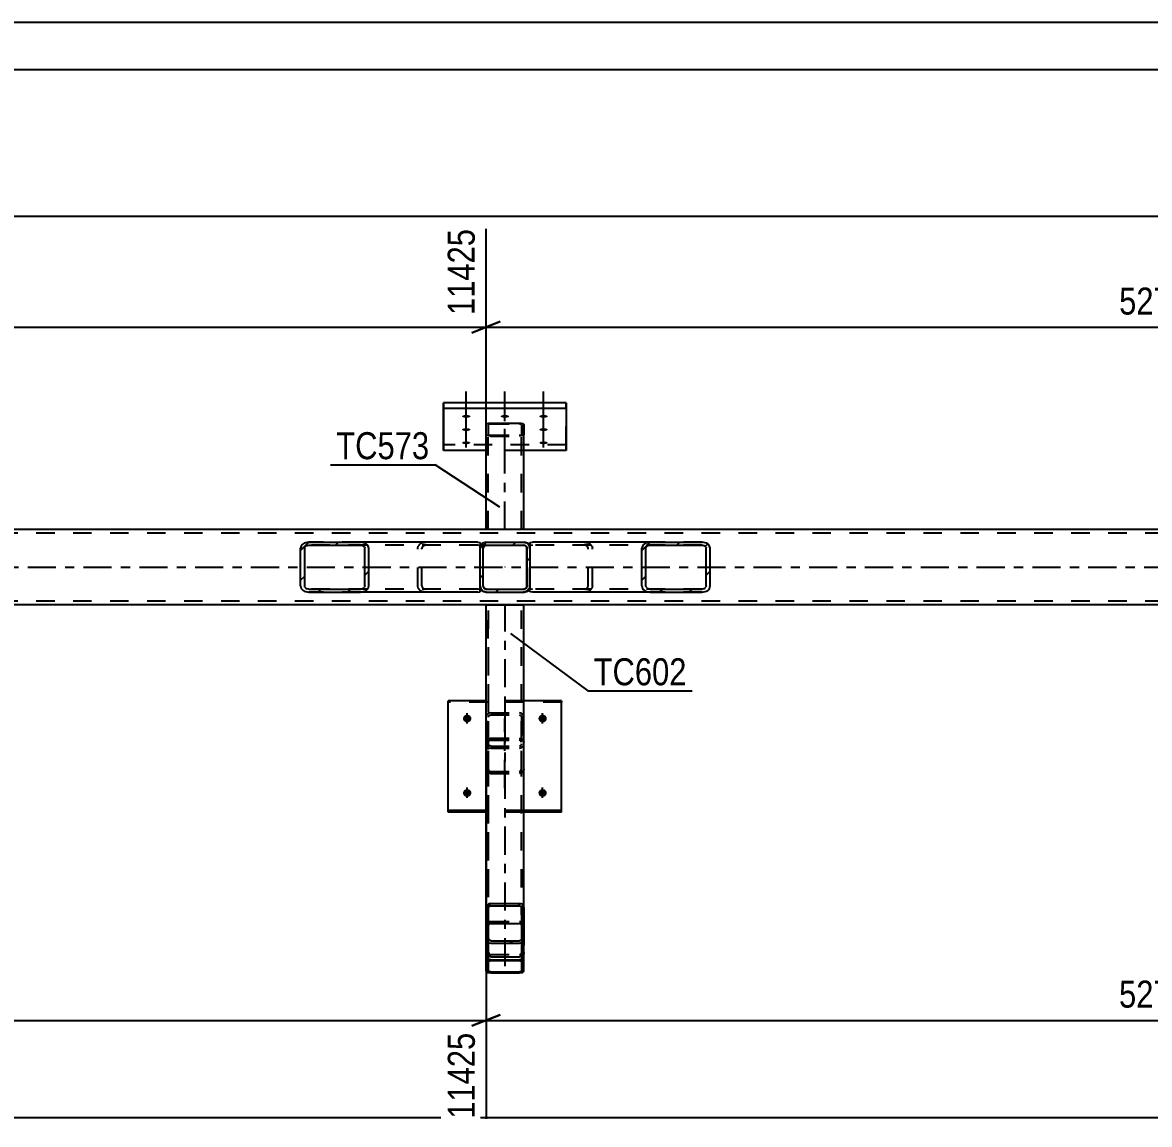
# Model space of a CAD drawing. Header units: millimetres. Extents: x -88 to 753, y -416 to 178.
# Drawn here: x 386.2 to 505.7, y 61.3 to 178.2 of the extents above; entities that cross this region are included whole.
import ezdxf

# ---------------------------------------------------------------- set-up
doc = ezdxf.new("R2010")
doc.units = ezdxf.units.MM
doc.linetypes.add('DXK_LINE_DOT2', pattern=[3.9198, 1.9599, -1.9599])
doc.linetypes.add('DXK_LINE_DOT3', pattern=[5.9187, 2.979, -0.9799, 0.9799, -0.9799])
doc.styles.add('Arial Narrow', font='ARIALN.TTF', dxfattribs={"height": 0.2})

# ---------------------------------------------------------------- blocks, each defined once
blk = doc.blocks.new('Unknown-761550090-1163')
at = {"color": 5, "linetype": 'Continuous'}
for p, q in [((752.6, 178.2), (-88.4, 178.2)), ((747.6, 173.2), (-83.4, 173.2))]:
    blk.add_line(p, q, dxfattribs=at)
blk = doc.blocks.new('Part-761550090-5006 - 4868')
at = {"linetype": 'Continuous'}
h = blk.add_hatch(dxfattribs=at)
h.set_pattern_fill('', scale=0.7, style=0, pattern_type=0)
h.set_pattern_definition([(45, (452.7292, 123.0762), (-1.57154, 1.57154), [])])
h.paths.add_polyline_path([(458.23, 123.08), (452.73, 123.08), (452.39, 123.03), (452.11, 122.89), (451.92, 122.68), (451.85, 122.44), (451.85, 118.44), (451.92, 118.19), (452.11, 117.98), (452.39, 117.84), (452.73, 117.8), (458.23, 117.8), (458.56, 117.84), (458.85, 117.98), (459.04, 118.19), (459.11, 118.44), (459.11, 122.44), (459.04, 122.68), (458.85, 122.89), (458.56, 123.03)])
h.paths.add_polyline_path([(458.54, 122.66), (458.63, 122.56), (458.67, 122.44), (458.67, 118.44), (458.63, 118.31), (458.54, 118.21), (458.39, 118.14), (458.23, 118.12), (452.73, 118.12), (452.56, 118.14), (452.42, 118.21), (452.32, 118.31), (452.29, 118.44), (452.29, 122.44), (452.32, 122.56), (452.42, 122.66), (452.56, 122.73), (452.73, 122.76), (458.23, 122.76), (458.39, 122.73)])
at = {"color": 2, "linetype": 'Continuous'}
for p, q in [((439.98, 123.04), (440.24, 123.08)), ((439.98, 123.03), (439.98, 123.04)), ((439.98, 122.89), (439.98, 123.03)), ((439.98, 122.89), (439.98, 122.69)), ((439.98, 122.68), (439.98, 122.89)), ((439.98, 122.69), (439.98, 122.66)), ((439.98, 122.68), (439.98, 122.51)), ((439.98, 122.66), (439.98, 122.56)), ((439.98, 122.56), (439.98, 122.51)), ((452.73, 123.08), (440.24, 123.08)), ((451.92, 122.68), (451.85, 122.44)), ((451.85, 118.44), (451.85, 122.44)), ((452.29, 122.44), (452.32, 122.56)), ((452.29, 118.44), (452.29, 122.44)), ((452.73, 123.08), (452.39, 123.03)), ((452.56, 122.73), (452.73, 122.76)), ((452.73, 123.08), (458.23, 123.08)), ((452.73, 122.76), (458.23, 122.76)), ((458.56, 123.03), (458.23, 123.08)), ((458.23, 122.76), (458.39, 122.73)), ((458.63, 122.56), (458.67, 122.44)), ((458.67, 118.44), (458.67, 122.44)), ((459.11, 122.44), (459.04, 122.68)), ((459.11, 118.44), (459.11, 122.44)), ((439.98, 118.19), (439.98, 118.37)), ((439.98, 118.31), (439.98, 118.36)), ((439.98, 118.31), (439.98, 118.21)), ((451.85, 118.44), (451.92, 118.19)), ((452.32, 118.31), (452.29, 118.44)), ((458.67, 118.44), (458.63, 118.31)), ((459.04, 118.19), (459.11, 118.44)), ((439.98, 118.21), (439.98, 118.18)), ((439.98, 117.98), (439.98, 118.19)), ((439.98, 117.98), (439.98, 118.18)), ((439.98, 117.84), (439.98, 117.98)), ((439.98, 117.83), (439.98, 117.84)), ((440.24, 117.8), (439.98, 117.83)), ((452.73, 117.8), (440.24, 117.8)), ((452.39, 117.84), (452.73, 117.8)), ((452.73, 118.12), (452.56, 118.14)), ((452.73, 118.12), (458.23, 118.12)), ((452.73, 117.8), (458.23, 117.8)), ((458.39, 118.14), (458.23, 118.12)), ((458.23, 117.8), (458.56, 117.84))]:
    blk.add_line(p, q, dxfattribs=at)
at = {"color": 7, "linetype": 'DXK_LINE_DOT2'}
for p, q in [((439.98, 123.04), (439.98, 122.89)), ((440.07, 122.73), (439.98, 122.69)), ((439.98, 122.51), (439.98, 122.44)), ((439.98, 122.51), (439.98, 122.44)), ((439.98, 118.44), (439.98, 122.44)), ((439.98, 118.44), (439.98, 122.44)), ((440.24, 122.76), (440.07, 122.73)), ((458.23, 122.76), (440.24, 122.76)), ((445.73, 123.08), (446.07, 123.03)), ((445.9, 122.73), (445.73, 122.76)), ((446.17, 122.44), (446.14, 122.56)), ((446.17, 118.44), (446.17, 122.44)), ((446.54, 122.68), (446.61, 122.44)), ((446.61, 118.44), (446.61, 122.44)), ((458.23, 123.08), (452.73, 123.08)), ((439.98, 118.36), (439.98, 118.44)), ((439.98, 118.37), (439.98, 118.44)), ((446.14, 118.31), (446.17, 118.44)), ((446.61, 118.44), (446.54, 118.19)), ((439.98, 118.18), (440.07, 118.14)), ((439.98, 117.83), (439.98, 117.98)), ((440.07, 118.14), (440.24, 118.12)), ((458.23, 118.12), (440.24, 118.12)), ((445.73, 118.12), (445.9, 118.14)), ((446.07, 117.84), (445.73, 117.8)), ((458.23, 117.8), (452.73, 117.8))]:
    blk.add_line(p, q, dxfattribs=at)
for centre, radius, start, end in [((445.8, 122.34), 0.401, 32.4104, 75.4452), ((445.87, 122.25), 0.802, 32.4104, 75.4452), ((445.8, 118.53), 0.401, 284.5548, 327.5896), ((445.87, 118.62), 0.802, 284.5548, 327.5896)]:
    blk.add_arc(centre, radius, start, end, dxfattribs=at)
at = {"color": 2, "linetype": 'Continuous'}
for centre, radius, start, end in [((452.59, 122.25), 0.803, 104.5326, 147.5549), ((452.66, 122.34), 0.401, 104.5326, 147.5549), ((458.29, 122.34), 0.401, 32.4451, 75.4674), ((458.36, 122.25), 0.803, 32.4451, 75.4674), ((452.66, 118.53), 0.401, 212.4451, 255.4674), ((458.29, 118.53), 0.401, 284.5326, 327.5549), ((452.59, 118.62), 0.803, 212.4451, 255.4674), ((458.36, 118.62), 0.803, 284.5326, 327.5549)]:
    blk.add_arc(centre, radius, start, end, dxfattribs=at)
blk = doc.blocks.new('Part-761550090-4946 - 4868')
at = {"color": 2, "linetype": 'Continuous'}
for p, q in [((435.33, 135.55), (435.37, 135.61)), ((435.33, 124.44), (435.33, 135.55)), ((435.33, 134.51), (435.33, 135.55)), ((435.37, 135.61), (435.47, 135.66)), ((435.47, 135.66), (435.63, 135.7)), ((435.63, 135.7), (435.81, 135.71)), ((435.81, 135.71), (438.85, 135.71)), ((438.85, 135.71), (439.03, 135.7)), ((439.03, 135.7), (439.19, 135.66)), ((439.19, 135.66), (439.29, 135.61)), ((439.29, 135.61), (439.33, 135.55)), ((439.33, 124.44), (439.33, 135.55)), ((435.33, 124.44), (435.33, 134.51))]:
    blk.add_line(p, q, dxfattribs=at)
at = {"color": 7, "linetype": 'DXK_LINE_DOT2'}
for p, q in [((435.59, 135.58), (435.57, 135.55)), ((435.57, 124.44), (435.57, 135.55)), ((435.57, 135.55), (435.57, 134.51)), ((435.64, 135.61), (435.59, 135.58)), ((435.72, 135.62), (435.64, 135.61)), ((435.81, 135.63), (435.72, 135.62)), ((435.81, 135.63), (438.85, 135.63)), ((438.94, 135.62), (438.85, 135.63)), ((439.02, 135.61), (438.94, 135.62)), ((439.07, 135.58), (439.02, 135.61)), ((439.09, 135.55), (439.07, 135.58)), ((439.09, 124.44), (439.09, 135.55)), ((439.09, 135.55), (439.09, 134.51)), ((439.33, 135.55), (439.33, 134.51)), ((435.36, 134.45), (435.33, 134.51)), ((435.47, 134.39), (435.36, 134.45)), ((435.62, 134.36), (435.47, 134.39)), ((435.57, 124.44), (435.57, 134.51)), ((435.57, 134.51), (435.58, 134.48)), ((435.58, 134.48), (435.64, 134.45)), ((435.81, 134.34), (435.62, 134.36)), ((435.64, 134.45), (435.71, 134.43)), ((435.71, 134.43), (435.81, 134.43)), ((435.81, 134.43), (438.85, 134.43)), ((435.81, 134.34), (438.85, 134.34)), ((438.85, 134.43), (438.94, 134.43)), ((439.03, 134.36), (438.85, 134.34)), ((438.94, 134.43), (439.02, 134.45)), ((439.02, 134.45), (439.03, 134.46)), ((439.03, 134.46), (439.07, 134.48)), ((439.19, 134.39), (439.03, 134.36)), ((439.07, 134.48), (439.09, 134.51)), ((439.09, 124.44), (439.09, 134.51)), ((439.29, 134.45), (439.19, 134.39)), ((439.33, 134.51), (439.29, 134.45)), ((439.33, 124.44), (439.33, 134.51)), ((439.33, 124.44), (435.33, 124.44)), ((439.33, 124.44), (439.33, 124.44))]:
    blk.add_line(p, q, dxfattribs=at)
at = {"color": 7, "linetype": 'DXK_LINE_DOT3'}
blk.add_line((437.33, 124.44), (437.33, 135.03), dxfattribs=at)
blk = doc.blocks.new('Bolt-761550090-4887 - 4868')
at = {"linetype": 'Continuous'}
for points in [[(441.33, 103.97), (441.24, 103.98), (441.15, 104), (441.07, 104.05), (441, 104.1), (440.95, 104.17), (440.91, 104.25), (440.89, 104.34), (440.89, 104.42), (440.91, 104.51), (440.95, 104.59), (441, 104.66), (441.07, 104.72), (441.15, 104.76), (441.24, 104.79), (441.33, 104.79), (441.42, 104.79), (441.51, 104.76), (441.59, 104.72), (441.66, 104.66), (441.71, 104.59), (441.75, 104.51), (441.77, 104.42), (441.77, 104.34), (441.75, 104.25), (441.71, 104.17), (441.66, 104.1), (441.59, 104.05), (441.51, 104), (441.42, 103.98)], [(441.33, 96.07), (441.24, 96.08), (441.15, 96.11), (441.07, 96.15), (441, 96.21), (440.95, 96.28), (440.91, 96.36), (440.89, 96.44), (440.89, 96.53), (440.91, 96.62), (440.95, 96.69), (441, 96.76), (441.07, 96.82), (441.15, 96.87), (441.24, 96.89), (441.33, 96.9), (441.42, 96.89), (441.51, 96.87), (441.59, 96.82), (441.66, 96.76), (441.71, 96.69), (441.75, 96.62), (441.77, 96.53), (441.77, 96.44), (441.75, 96.36), (441.71, 96.28), (441.66, 96.21), (441.59, 96.15), (441.51, 96.11), (441.42, 96.08)]]:
    blk.add_hatch(color=1, dxfattribs=at).paths.add_polyline_path(points)
at = {"color": 1, "linetype": 'Continuous'}
for p, q in [((441.33, 103.87), (441.33, 104.94)), ((441.33, 95.98), (441.33, 97.05))]:
    blk.add_line(p, q, dxfattribs=at)
blk = doc.blocks.new('Bolt-761550090-4888 - 4868')
at = {"linetype": 'Continuous'}
for points in [[(433.33, 103.97), (433.24, 103.98), (433.15, 104), (433.07, 104.05), (433, 104.1), (432.95, 104.17), (432.91, 104.25), (432.89, 104.34), (432.89, 104.42), (432.91, 104.51), (432.95, 104.59), (433, 104.66), (433.07, 104.72), (433.15, 104.76), (433.24, 104.79), (433.33, 104.79), (433.42, 104.79), (433.51, 104.76), (433.59, 104.72), (433.66, 104.66), (433.71, 104.59), (433.75, 104.51), (433.77, 104.42), (433.77, 104.34), (433.75, 104.25), (433.71, 104.17), (433.66, 104.1), (433.59, 104.05), (433.51, 104), (433.42, 103.98)], [(433.33, 96.07), (433.24, 96.08), (433.15, 96.11), (433.07, 96.15), (433, 96.21), (432.95, 96.28), (432.91, 96.36), (432.89, 96.44), (432.89, 96.53), (432.91, 96.62), (432.95, 96.69), (433, 96.76), (433.07, 96.82), (433.15, 96.87), (433.24, 96.89), (433.33, 96.9), (433.42, 96.89), (433.51, 96.87), (433.59, 96.82), (433.66, 96.76), (433.71, 96.69), (433.75, 96.62), (433.77, 96.53), (433.77, 96.44), (433.75, 96.36), (433.71, 96.28), (433.66, 96.21), (433.59, 96.15), (433.51, 96.11), (433.42, 96.08)]]:
    blk.add_hatch(color=1, dxfattribs=at).paths.add_polyline_path(points)
at = {"color": 1, "linetype": 'Continuous'}
for p, q in [((433.33, 103.87), (433.33, 104.94)), ((433.33, 95.98), (433.33, 97.05))]:
    blk.add_line(p, q, dxfattribs=at)
blk = doc.blocks.new('Part-761550090-4903 - 4868')
at = {"color": 2, "linetype": 'Continuous'}
for p, q in [((565.98, 124.44), (-16.86, 124.44)), ((565.98, 116.44), (-16.86, 116.44))]:
    blk.add_line(p, q, dxfattribs=at)
at = {"color": 7, "linetype": 'DXK_LINE_DOT2'}
for p, q in [((565.98, 124.04), (-21.67, 124.04)), ((565.98, 116.84), (-21.67, 116.84))]:
    blk.add_line(p, q, dxfattribs=at)
at = {"color": 7, "linetype": 'DXK_LINE_DOT3'}
blk.add_line((-21.66, 120.44), (565.98, 120.44), dxfattribs=at)
blk = doc.blocks.new('Bolt-761550090-4913 - 4868')
at = {"linetype": 'Continuous'}
for points in [[(433.23, 136.58), (433.32, 136.58), (433.41, 136.57), (433.49, 136.55), (433.56, 136.53), (433.61, 136.51), (433.65, 136.48), (433.67, 136.45), (433.67, 136.42), (433.65, 136.38), (433.61, 136.36), (433.56, 136.33), (433.49, 136.31), (433.41, 136.29), (433.32, 136.28), (433.23, 136.28), (433.14, 136.28), (433.05, 136.29), (432.97, 136.31), (432.91, 136.33), (432.85, 136.36), (432.81, 136.38), (432.79, 136.42), (432.79, 136.45), (432.81, 136.48), (432.85, 136.51), (432.91, 136.53), (432.97, 136.55), (433.05, 136.57), (433.14, 136.58)], [(437.33, 136.58), (437.42, 136.58), (437.51, 136.57), (437.59, 136.55), (437.66, 136.53), (437.71, 136.51), (437.75, 136.48), (437.77, 136.45), (437.77, 136.42), (437.75, 136.38), (437.71, 136.36), (437.66, 136.33), (437.59, 136.31), (437.51, 136.29), (437.42, 136.28), (437.33, 136.28), (437.24, 136.28), (437.15, 136.29), (437.07, 136.31), (437.01, 136.33), (436.95, 136.36), (436.91, 136.38), (436.89, 136.42), (436.89, 136.45), (436.91, 136.48), (436.95, 136.51), (437.01, 136.53), (437.07, 136.55), (437.15, 136.57), (437.24, 136.58)], [(441.43, 136.58), (441.52, 136.58), (441.61, 136.57), (441.69, 136.55), (441.76, 136.53), (441.81, 136.51), (441.85, 136.48), (441.87, 136.45), (441.87, 136.42), (441.85, 136.38), (441.81, 136.36), (441.76, 136.33), (441.69, 136.31), (441.61, 136.29), (441.52, 136.28), (441.43, 136.28), (441.34, 136.28), (441.25, 136.29), (441.17, 136.31), (441.11, 136.33), (441.05, 136.36), (441.01, 136.38), (440.99, 136.42), (440.99, 136.45), (441.01, 136.48), (441.05, 136.51), (441.11, 136.53), (441.17, 136.55), (441.25, 136.57), (441.34, 136.58)], [(433.23, 135.18), (433.32, 135.18), (433.41, 135.17), (433.49, 135.15), (433.56, 135.13), (433.61, 135.1), (433.65, 135.08), (433.67, 135.04), (433.67, 135.01), (433.65, 134.98), (433.61, 134.95), (433.56, 134.93), (433.49, 134.91), (433.41, 134.89), (433.32, 134.88), (433.23, 134.88), (433.14, 134.88), (433.05, 134.89), (432.97, 134.91), (432.9, 134.93), (432.85, 134.95), (432.81, 134.98), (432.79, 135.01), (432.79, 135.04), (432.81, 135.08), (432.85, 135.1), (432.9, 135.13), (432.97, 135.15), (433.05, 135.17), (433.14, 135.18)], [(441.43, 135.18), (441.52, 135.18), (441.61, 135.17), (441.69, 135.15), (441.76, 135.13), (441.81, 135.1), (441.85, 135.08), (441.87, 135.04), (441.87, 135.01), (441.85, 134.98), (441.81, 134.95), (441.76, 134.93), (441.69, 134.91), (441.61, 134.89), (441.52, 134.88), (441.43, 134.88), (441.34, 134.88), (441.25, 134.89), (441.17, 134.91), (441.1, 134.93), (441.05, 134.95), (441.01, 134.98), (440.99, 135.01), (440.99, 135.04), (441.01, 135.08), (441.05, 135.1), (441.1, 135.13), (441.17, 135.15), (441.25, 135.17), (441.34, 135.18)], [(433.22, 133.78), (433.32, 133.77), (433.4, 133.76), (433.48, 133.75), (433.55, 133.73), (433.6, 133.7), (433.64, 133.67), (433.66, 133.64), (433.66, 133.61), (433.64, 133.58), (433.6, 133.55), (433.55, 133.53), (433.48, 133.5), (433.4, 133.49), (433.32, 133.48), (433.22, 133.48), (433.13, 133.48), (433.04, 133.49), (432.97, 133.5), (432.9, 133.53), (432.84, 133.55), (432.81, 133.58), (432.79, 133.61), (432.79, 133.64), (432.81, 133.67), (432.84, 133.7), (432.9, 133.73), (432.97, 133.75), (433.04, 133.76), (433.13, 133.77)], [(441.42, 133.78), (441.52, 133.77), (441.6, 133.76), (441.68, 133.75), (441.75, 133.73), (441.8, 133.7), (441.84, 133.67), (441.86, 133.64), (441.86, 133.61), (441.84, 133.58), (441.8, 133.55), (441.75, 133.53), (441.68, 133.5), (441.6, 133.49), (441.52, 133.48), (441.42, 133.48), (441.33, 133.48), (441.24, 133.49), (441.17, 133.5), (441.1, 133.53), (441.04, 133.55), (441.01, 133.58), (440.99, 133.61), (440.99, 133.64), (441.01, 133.67), (441.04, 133.7), (441.1, 133.73), (441.17, 133.75), (441.24, 133.76), (441.33, 133.77)]]:
    blk.add_hatch(color=1, dxfattribs=at).paths.add_polyline_path(points)
at = {"color": 1, "linetype": 'Continuous'}
for p, q in [((433.23, 135.94), (433.23, 139.06)), ((437.33, 135.94), (437.33, 139.06)), ((441.43, 135.94), (441.43, 139.06)), ((433.23, 134.54), (433.23, 137.66)), ((441.43, 134.54), (441.43, 137.66)), ((433.22, 133.14), (433.22, 136.26)), ((441.42, 133.14), (441.42, 136.26))]:
    blk.add_line(p, q, dxfattribs=at)
at = {"color": 1, "linetype": 'DXK_LINE_DOT2'}
blk.add_line((437.32, 133.14), (437.32, 136.26), dxfattribs=at)
blk = doc.blocks.new('Part-761550090-4921 - 4868')
at = {"color": 2, "linetype": 'Continuous'}
for p, q in [((431.33, 94.61), (431.33, 106.26)), ((435.34, 106.26), (431.33, 106.26)), ((431.33, 94.61), (431.33, 106.1)), ((443.33, 106.26), (439.34, 106.26)), ((443.33, 94.61), (443.33, 106.26)), ((431.33, 94.44), (431.33, 94.61)), ((435.35, 94.61), (431.33, 94.61)), ((435.35, 94.44), (431.33, 94.44)), ((443.33, 94.61), (439.35, 94.61)), ((443.33, 94.44), (439.35, 94.44)), ((443.33, 94.44), (443.33, 94.61))]:
    blk.add_line(p, q, dxfattribs=at)
at = {"color": 7, "linetype": 'DXK_LINE_DOT2'}
for p, q in [((431.33, 106.1), (431.33, 106.26)), ((443.33, 106.1), (431.33, 106.1)), ((439.34, 106.26), (435.34, 106.26)), ((443.33, 106.26), (443.33, 106.1)), ((443.33, 94.44), (443.33, 106.1)), ((431.33, 94.44), (431.33, 94.61)), ((439.35, 94.61), (435.35, 94.61)), ((439.35, 94.44), (435.35, 94.44))]:
    blk.add_line(p, q, dxfattribs=at)
blk = doc.blocks.new('Part-761550090-4927 - 4868')
at = {"color": 2, "linetype": 'Continuous'}
for p, q in [((430.83, 137.85), (430.82, 133.41)), ((443.83, 137.85), (430.83, 137.85)), ((430.83, 137.25), (430.83, 137.85)), ((443.83, 137.85), (443.83, 137.25)), ((430.82, 132.81), (430.83, 137.25)), ((443.83, 137.25), (430.83, 137.25)), ((443.83, 137.25), (443.82, 132.81)), ((430.82, 133.41), (430.82, 132.81)), ((435.33, 132.81), (430.82, 132.81)), ((443.82, 132.81), (439.33, 132.81))]:
    blk.add_line(p, q, dxfattribs=at)
at = {"color": 7, "linetype": 'DXK_LINE_DOT2'}
for p, q in [((443.82, 133.41), (443.83, 137.85)), ((443.82, 133.41), (430.82, 133.41)), ((439.33, 132.81), (435.33, 132.81)), ((443.82, 132.81), (443.82, 133.41))]:
    blk.add_line(p, q, dxfattribs=at)
blk = doc.blocks.new('Part-761550090-4928 - 4868')
at = {"color": 7, "linetype": 'DXK_LINE_DOT3'}
blk.add_line((437.32, 97.01), (437.35, 106.53), dxfattribs=at)
at = {"color": 2, "linetype": 'Continuous'}
for p, q in [((435.33, 101.86), (435.34, 104.54)), ((435.34, 104.54), (435.34, 104.57)), ((435.34, 101.69), (435.34, 104.54)), ((435.33, 99.01), (435.34, 101.69)), ((435.34, 101.66), (435.34, 101.69))]:
    blk.add_line(p, q, dxfattribs=at)
at = {"color": 7, "linetype": 'DXK_LINE_DOT2'}
for p, q in [((435.34, 104.57), (435.37, 104.72)), ((435.48, 104.86), (435.37, 104.72)), ((435.63, 104.96), (435.48, 104.86)), ((435.57, 101.86), (435.58, 104.54)), ((435.58, 104.54), (435.6, 104.63)), ((435.58, 101.69), (435.58, 104.54)), ((435.6, 104.63), (435.65, 104.7)), ((435.82, 104.99), (435.63, 104.96)), ((435.65, 104.7), (435.73, 104.75)), ((435.73, 104.75), (435.82, 104.77)), ((435.82, 104.99), (435.82, 104.99)), ((435.82, 104.99), (438.86, 104.99)), ((435.82, 104.77), (435.82, 104.77)), ((435.82, 104.77), (438.86, 104.77)), ((439.04, 104.96), (438.86, 104.99)), ((438.86, 104.77), (438.86, 104.77)), ((438.86, 104.77), (438.95, 104.75)), ((438.95, 104.75), (439.03, 104.7)), ((439.03, 104.7), (439.08, 104.63)), ((439.2, 104.86), (439.04, 104.96)), ((439.08, 104.63), (439.1, 104.54)), ((439.09, 101.86), (439.1, 104.54)), ((439.1, 104.54), (439.1, 101.69)), ((439.3, 104.72), (439.2, 104.86)), ((439.34, 104.54), (439.3, 104.72)), ((439.33, 101.86), (439.34, 104.54)), ((439.34, 101.69), (439.34, 104.54)), ((435.33, 101.86), (435.37, 102.03)), ((435.33, 99), (435.33, 101.86)), ((435.37, 101.51), (435.34, 101.66)), ((435.37, 102.03), (435.47, 102.18)), ((435.47, 102.18), (435.63, 102.28)), ((435.59, 101.95), (435.57, 101.86)), ((435.57, 99), (435.57, 101.86)), ((435.57, 99), (435.58, 101.69)), ((435.6, 101.6), (435.58, 101.69)), ((435.64, 102.02), (435.59, 101.95)), ((435.65, 101.53), (435.6, 101.6)), ((435.63, 102.28), (435.81, 102.31)), ((435.72, 102.07), (435.64, 102.02)), ((435.81, 102.09), (435.72, 102.07)), ((435.81, 102.31), (438.85, 102.31)), ((435.81, 102.09), (438.85, 102.09)), ((438.85, 102.31), (439.03, 102.28)), ((438.94, 102.07), (438.85, 102.09)), ((439.02, 102.02), (438.94, 102.07)), ((439.07, 101.95), (439.02, 102.02)), ((439.03, 102.28), (439.19, 102.18)), ((439.05, 101.55), (439.08, 101.6)), ((439.09, 101.86), (439.07, 101.95)), ((439.08, 101.6), (439.1, 101.69)), ((439.09, 99), (439.09, 101.86)), ((439.09, 99), (439.1, 101.69)), ((439.19, 102.18), (439.29, 102.03)), ((439.29, 102.03), (439.33, 101.86)), ((439.31, 101.54), (439.34, 101.69)), ((439.33, 99), (439.33, 101.86)), ((439.33, 99), (439.34, 101.69)), ((435.37, 101.51), (435.48, 101.37)), ((435.48, 101.37), (435.63, 101.27)), ((435.63, 101.27), (435.82, 101.24)), ((435.73, 101.48), (435.65, 101.53)), ((435.82, 101.46), (435.73, 101.48)), ((435.82, 101.46), (435.82, 101.46)), ((435.82, 101.46), (438.86, 101.46)), ((435.82, 101.24), (435.82, 101.24)), ((435.82, 101.24), (438.86, 101.24)), ((438.86, 101.46), (438.95, 101.48)), ((438.86, 101.46), (438.86, 101.46)), ((438.86, 101.24), (439.04, 101.27)), ((438.95, 101.48), (439.03, 101.53)), ((439.03, 101.53), (439.05, 101.55)), ((439.04, 101.27), (439.2, 101.37)), ((439.2, 101.37), (439.3, 101.51)), ((439.2, 101.37), (439.2, 101.37)), ((439.3, 101.51), (439.31, 101.54)), ((435.37, 98.83), (435.33, 99)), ((435.47, 98.69), (435.37, 98.83)), ((435.63, 98.59), (435.47, 98.69)), ((435.57, 99), (435.59, 98.92)), ((435.59, 98.92), (435.64, 98.85)), ((435.81, 98.55), (435.63, 98.59)), ((435.64, 98.85), (435.72, 98.8)), ((435.72, 98.8), (435.81, 98.78)), ((435.81, 98.78), (438.85, 98.78)), ((435.81, 98.55), (438.85, 98.55)), ((438.85, 98.78), (438.94, 98.8)), ((439.03, 98.59), (438.85, 98.55)), ((438.94, 98.8), (439.02, 98.85)), ((439.02, 98.85), (439.07, 98.92)), ((439.19, 98.69), (439.03, 98.59)), ((439.07, 98.92), (439.09, 99)), ((439.29, 98.83), (439.19, 98.69)), ((439.33, 99), (439.29, 98.83))]:
    blk.add_line(p, q, dxfattribs=at)
blk = doc.blocks.new('Part-761550090-4933 - 4868')
at = {"color": 2, "linetype": 'Continuous'}
for p, q in [((435.35, 77.58), (435.33, 116.44)), ((435.35, 78.62), (435.34, 116.44)), ((435.34, 116.44), (435.37, 116.44)), ((435.37, 116.44), (435.48, 116.44)), ((435.48, 116.44), (435.63, 116.44)), ((435.57, 116.44), (435.57, 116.44)), ((435.63, 116.44), (435.82, 116.44)), ((435.82, 116.44), (438.86, 116.44)), ((438.86, 116.44), (439.04, 116.44)), ((439.04, 116.44), (439.2, 116.44)), ((439.09, 116.44), (439.09, 116.44)), ((439.2, 116.44), (439.3, 116.44)), ((439.3, 116.44), (439.34, 116.44)), ((439.33, 116.44), (439.33, 116.44)), ((439.35, 84.32), (439.34, 116.44)), ((439.35, 78.62), (439.35, 79.56)), ((435.39, 78.68), (435.35, 78.62)), ((435.35, 77.58), (435.35, 78.62)), ((435.49, 78.73), (435.39, 78.68)), ((435.65, 78.77), (435.49, 78.73)), ((435.59, 78.62), (435.61, 78.65)), ((435.59, 77.58), (435.59, 78.62)), ((435.61, 78.65), (435.66, 78.67)), ((435.83, 78.78), (435.65, 78.77)), ((435.66, 78.67), (435.74, 78.69)), ((435.74, 78.69), (435.83, 78.7)), ((435.83, 78.78), (438.87, 78.78)), ((435.83, 78.7), (438.87, 78.7)), ((439.06, 78.77), (438.87, 78.78)), ((438.87, 78.7), (438.96, 78.69)), ((438.96, 78.69), (439.04, 78.67)), ((439.04, 78.67), (439.09, 78.65)), ((439.21, 78.73), (439.06, 78.77)), ((439.09, 78.65), (439.11, 78.62)), ((439.11, 77.58), (439.11, 78.62)), ((439.11, 77.58), (439.11, 78.62)), ((439.32, 78.68), (439.21, 78.73)), ((439.35, 78.62), (439.32, 78.68)), ((439.35, 77.58), (439.35, 78.62)), ((435.35, 77.58), (435.39, 77.51)), ((435.39, 77.51), (435.49, 77.46)), ((435.49, 77.46), (435.65, 77.43)), ((435.61, 77.55), (435.59, 77.58)), ((435.66, 77.52), (435.61, 77.55)), ((435.65, 77.43), (435.83, 77.41)), ((435.74, 77.5), (435.66, 77.52)), ((435.83, 77.5), (435.74, 77.5)), ((435.83, 77.5), (438.87, 77.5)), ((435.83, 77.41), (438.87, 77.41)), ((438.96, 77.5), (438.87, 77.5)), ((438.87, 77.41), (439.05, 77.43)), ((439.04, 77.52), (438.96, 77.5)), ((439.09, 77.55), (439.04, 77.52)), ((439.05, 77.43), (439.21, 77.46)), ((439.11, 77.58), (439.09, 77.55)), ((439.21, 77.46), (439.31, 77.51)), ((439.31, 77.51), (439.35, 77.58))]:
    blk.add_line(p, q, dxfattribs=at)
at = {"color": 7, "linetype": 'DXK_LINE_DOT2'}
for p, q in [((435.33, 116.44), (435.33, 116.44)), ((435.33, 116.44), (435.34, 116.44)), ((435.37, 116.44), (435.33, 116.44)), ((435.47, 116.44), (435.37, 116.44)), ((435.63, 116.44), (435.47, 116.44)), ((435.59, 77.58), (435.57, 116.44)), ((435.57, 116.44), (435.57, 116.44)), ((435.58, 116.44), (435.57, 116.44)), ((435.57, 116.44), (435.59, 116.44)), ((435.59, 78.62), (435.58, 116.44)), ((435.6, 116.44), (435.58, 116.44)), ((435.59, 116.44), (435.64, 116.44)), ((435.65, 116.44), (435.6, 116.44)), ((435.81, 116.44), (435.63, 116.44)), ((435.64, 116.44), (435.72, 116.44)), ((435.73, 116.44), (435.65, 116.44)), ((435.72, 116.44), (435.81, 116.44)), ((435.82, 116.44), (435.73, 116.44)), ((435.81, 116.44), (438.85, 116.44)), ((435.81, 116.44), (438.85, 116.44)), ((435.82, 116.44), (438.86, 116.44)), ((438.85, 116.44), (438.95, 116.44)), ((439.04, 116.44), (438.85, 116.44)), ((438.95, 116.44), (438.86, 116.44)), ((439.03, 116.44), (438.95, 116.44)), ((438.95, 116.44), (439.02, 116.44)), ((439.02, 116.44), (439.08, 116.44)), ((439.03, 116.44), (439.04, 116.44)), ((439.04, 116.44), (439.08, 116.44)), ((439.19, 116.44), (439.04, 116.44)), ((439.08, 116.44), (439.1, 116.44)), ((439.08, 116.44), (439.09, 116.44)), ((439.11, 78.62), (439.09, 116.44)), ((439.09, 116.44), (439.09, 116.44)), ((439.1, 116.44), (439.09, 116.44)), ((439.11, 78.62), (439.1, 116.44)), ((439.3, 116.44), (439.19, 116.44)), ((439.33, 116.44), (439.3, 116.44)), ((439.35, 77.58), (439.33, 116.44)), ((439.33, 116.44), (439.33, 116.44)), ((439.34, 116.44), (439.33, 116.44)), ((439.35, 79.56), (439.35, 84.32))]:
    blk.add_line(p, q, dxfattribs=at)
at = {"color": 7, "linetype": 'DXK_LINE_DOT3'}
blk.add_line((437.35, 78.1), (437.34, 116.44), dxfattribs=at)
blk = doc.blocks.new('Part-761550090-4940 - 4868')
at = {"linetype": 'Continuous'}
h = blk.add_hatch(dxfattribs=at)
h.set_pattern_fill('', scale=0.7, style=0, pattern_type=0)
h.set_pattern_definition([(45, (435.8378, 84.7805), (-1.5715, 1.5715), [])])
h.paths.add_polyline_path([(438.88, 84.78), (435.84, 84.78), (435.65, 84.74), (435.5, 84.63), (435.39, 84.47), (435.36, 84.27), (435.36, 81.07), (435.39, 80.87), (435.5, 80.71), (435.65, 80.6), (435.84, 80.56), (438.88, 80.56), (439.06, 80.6), (439.22, 80.71), (439.32, 80.88), (439.36, 81.07), (439.36, 84.28), (439.32, 84.47), (439.22, 84.63), (439.06, 84.74)])
h.paths.add_polyline_path([(439.05, 84.45), (439.1, 84.37), (439.12, 84.28), (439.12, 81.07), (439.1, 80.97), (439.05, 80.89), (438.97, 80.84), (438.88, 80.82), (435.84, 80.81), (435.75, 80.83), (435.67, 80.89), (435.62, 80.97), (435.6, 81.07), (435.6, 84.27), (435.62, 84.37), (435.67, 84.45), (435.75, 84.51), (435.84, 84.53), (438.88, 84.53), (438.97, 84.51)])
at = {"color": 2, "linetype": 'Continuous'}
for p, q in [((435.35, 82.42), (435.36, 84.27)), ((435.39, 84.47), (435.36, 84.27)), ((435.36, 81.07), (435.36, 84.27)), ((435.6, 84.27), (435.62, 84.37)), ((435.6, 81.07), (435.6, 84.27)), ((435.62, 84.37), (435.67, 84.45)), ((435.84, 84.78), (435.65, 84.74)), ((435.67, 84.45), (435.75, 84.51)), ((435.75, 84.51), (435.84, 84.53)), ((435.84, 84.78), (438.88, 84.78)), ((435.84, 84.53), (438.88, 84.53)), ((439.06, 84.74), (438.88, 84.78)), ((438.88, 84.53), (438.97, 84.51)), ((438.97, 84.51), (439.05, 84.45)), ((439.05, 84.45), (439.1, 84.37)), ((439.1, 84.37), (439.12, 84.28)), ((439.11, 82.42), (439.12, 84.28)), ((439.12, 81.07), (439.12, 84.28)), ((439.36, 84.28), (439.32, 84.47)), ((439.36, 81.07), (439.36, 84.28)), ((435.6, 82.45), (435.61, 82.51)), ((435.66, 82.58), (435.61, 82.51)), ((435.74, 82.63), (435.66, 82.58)), ((435.83, 82.64), (435.74, 82.63)), ((435.83, 82.64), (438.87, 82.64)), ((438.96, 82.63), (438.87, 82.64)), ((439.04, 82.58), (438.96, 82.63)), ((439.09, 82.51), (439.04, 82.58)), ((439.11, 82.42), (439.09, 82.51)), ((435.35, 79.56), (435.35, 82.42)), ((439.11, 81.04), (439.11, 82.42)), ((435.35, 79.56), (435.36, 81.07)), ((435.36, 81.07), (435.39, 80.87)), ((435.62, 80.97), (435.6, 81.07)), ((435.67, 80.89), (435.62, 80.97)), ((435.65, 80.6), (435.84, 80.56)), ((435.75, 80.83), (435.67, 80.89)), ((435.84, 80.81), (435.75, 80.83)), ((435.84, 80.81), (438.88, 80.82)), ((435.84, 80.56), (438.88, 80.56)), ((438.97, 80.84), (438.88, 80.82)), ((438.88, 80.56), (439.06, 80.6)), ((439.05, 80.89), (438.97, 80.84)), ((439.1, 80.97), (439.05, 80.89)), ((439.12, 81.07), (439.1, 80.97)), ((439.32, 80.88), (439.36, 81.07)), ((439.35, 79.56), (439.36, 81.07)), ((435.39, 79.39), (435.35, 79.56)), ((435.49, 79.24), (435.39, 79.39)), ((435.65, 79.14), (435.49, 79.24)), ((435.83, 79.11), (435.65, 79.14)), ((435.83, 79.11), (438.87, 79.11)), ((439.06, 79.14), (438.87, 79.11)), ((439.21, 79.24), (439.06, 79.14)), ((439.32, 79.39), (439.21, 79.24)), ((439.35, 79.56), (439.32, 79.39))]:
    blk.add_line(p, q, dxfattribs=at)
at = {"color": 7, "linetype": 'DXK_LINE_DOT2'}
for p, q in [((435.59, 82.42), (435.6, 84.27)), ((439.35, 82.42), (439.36, 84.28)), ((435.35, 82.42), (435.39, 82.59)), ((435.39, 82.59), (435.49, 82.74)), ((435.49, 82.74), (435.65, 82.84)), ((435.65, 82.84), (435.83, 82.87)), ((435.83, 82.87), (438.87, 82.87)), ((438.87, 82.87), (439.06, 82.84)), ((439.06, 82.84), (439.21, 82.74)), ((439.21, 82.74), (439.32, 82.59)), ((439.32, 82.59), (439.35, 82.42)), ((435.59, 82.42), (435.6, 82.45)), ((435.59, 79.56), (435.59, 82.42)), ((439.35, 79.56), (439.35, 82.42)), ((435.59, 79.56), (435.6, 81.07)), ((439.11, 79.56), (439.12, 81.07)), ((439.11, 79.56), (439.11, 81.04)), ((435.59, 79.56), (435.61, 79.47)), ((435.61, 79.47), (435.66, 79.4)), ((435.66, 79.4), (435.74, 79.35)), ((435.74, 79.35), (435.83, 79.34)), ((435.83, 79.34), (438.87, 79.34)), ((438.87, 79.34), (438.96, 79.35)), ((438.96, 79.35), (439.04, 79.4)), ((439.04, 79.4), (439.09, 79.47)), ((439.09, 79.47), (439.11, 79.56))]:
    blk.add_line(p, q, dxfattribs=at)
at = {"color": 2, "linetype": 'Continuous'}
for centre, start, end in [((435.86, 84.29), 114.0723, 158.9987), ((438.86, 84.29), 21.0052, 65.964), ((435.86, 81.05), 201.0052, 245.964), ((438.86, 81.05), 294.0723, 338.9987)]:
    blk.add_arc(centre, 0.494, start, end, dxfattribs=at)
blk = doc.blocks.new('Part-761550090-4974 - 4868')
at = {"linetype": 'Continuous'}
h = blk.add_hatch(dxfattribs=at)
h.set_pattern_fill('', scale=0.7, style=0, pattern_type=0)
h.set_pattern_definition([(45, (435.3585, 123.0762), (-1.57154, 1.57154), [])])
h.paths.add_polyline_path([(439.36, 123.08), (435.36, 123.08), (435.11, 123.03), (434.91, 122.89), (434.77, 122.68), (434.72, 122.44), (434.72, 118.44), (434.77, 118.19), (434.91, 117.98), (435.11, 117.84), (435.36, 117.8), (439.36, 117.8), (439.6, 117.84), (439.81, 117.98), (439.95, 118.19), (440, 118.44), (440, 122.44), (439.95, 122.68), (439.81, 122.89), (439.6, 123.03)])
h.paths.add_polyline_path([(439.58, 122.66), (439.65, 122.56), (439.68, 122.44), (439.68, 118.44), (439.65, 118.31), (439.58, 118.21), (439.48, 118.14), (439.36, 118.12), (435.36, 118.12), (435.24, 118.14), (435.13, 118.21), (435.06, 118.31), (435.04, 118.44), (435.04, 122.44), (435.06, 122.56), (435.13, 122.66), (435.24, 122.73), (435.36, 122.76), (439.36, 122.76), (439.48, 122.73)])
at = {"color": 2, "linetype": 'Continuous'}
for p, q in [((434.7, 122.44), (434.75, 122.68)), ((434.7, 122.44), (434.72, 122.44)), ((434.77, 122.68), (434.72, 122.44)), ((434.72, 118.44), (434.72, 122.44)), ((435.04, 122.44), (435.06, 122.56)), ((435.04, 118.44), (435.04, 122.44)), ((435.1, 123.03), (435.34, 123.08)), ((435.36, 123.08), (435.11, 123.03)), ((435.24, 122.73), (435.36, 122.76)), ((435.34, 123.08), (435.36, 123.08)), ((435.36, 123.08), (435.34, 123.08)), ((435.36, 123.08), (439.36, 123.08)), ((435.36, 122.76), (439.36, 122.76)), ((439.47, 122.73), (439.34, 122.76)), ((439.6, 123.03), (439.36, 123.08)), ((439.36, 122.76), (439.48, 122.73)), ((439.66, 122.44), (439.64, 122.56)), ((439.65, 122.56), (439.68, 122.44)), ((439.66, 122.44), (439.68, 122.44)), ((439.66, 118.44), (439.66, 122.44)), ((439.68, 118.44), (439.68, 122.44)), ((440, 122.44), (439.95, 122.68)), ((440, 118.44), (440, 122.44)), ((434.7, 118.44), (434.72, 118.44)), ((434.75, 118.19), (434.7, 118.43)), ((434.72, 118.44), (434.77, 118.19)), ((435.06, 118.31), (435.04, 118.44)), ((439.64, 118.31), (439.66, 118.44)), ((439.68, 118.44), (439.65, 118.31)), ((439.66, 118.44), (439.68, 118.44)), ((439.95, 118.19), (440, 118.44)), ((435.34, 117.8), (435.1, 117.84)), ((435.11, 117.84), (435.36, 117.8)), ((435.36, 118.12), (435.24, 118.14)), ((435.34, 117.8), (435.36, 117.8)), ((435.36, 117.8), (435.34, 117.8)), ((435.36, 118.12), (439.36, 118.12)), ((435.36, 117.8), (439.36, 117.8)), ((439.34, 118.12), (439.47, 118.14)), ((439.48, 118.14), (439.36, 118.12)), ((439.36, 117.8), (439.6, 117.84))]:
    blk.add_line(p, q, dxfattribs=at)
at = {"color": 7, "linetype": 'DXK_LINE_DOT2'}
for p, q in [((434.7, 122.44), (434.7, 122.44)), ((434.7, 118.44), (434.7, 122.44)), ((434.7, 122.44), (434.7, 122.44)), ((435.05, 122.56), (435.02, 122.44)), ((435.02, 122.44), (435.04, 122.44)), ((435.02, 118.44), (435.02, 122.44)), ((435.34, 122.76), (435.22, 122.73)), ((435.34, 122.76), (435.36, 122.76)), ((435.34, 122.76), (439.34, 122.76)), ((435.36, 123.08), (439.36, 123.08)), ((439.34, 123.08), (439.59, 123.03)), ((439.34, 122.76), (439.36, 122.76)), ((439.94, 122.68), (439.98, 122.44)), ((439.98, 118.44), (439.98, 122.44)), ((439.98, 122.44), (440, 122.44)), ((434.7, 118.44), (434.7, 118.44)), ((434.7, 118.43), (434.7, 118.44)), ((435.02, 118.44), (435.04, 118.44)), ((435.02, 118.44), (435.05, 118.31)), ((439.98, 118.44), (439.94, 118.19)), ((439.98, 118.44), (440, 118.44)), ((435.22, 118.14), (435.34, 118.12)), ((435.34, 118.12), (435.36, 118.12)), ((435.34, 118.12), (439.34, 118.12)), ((435.36, 117.8), (439.36, 117.8)), ((439.34, 118.12), (439.36, 118.12)), ((439.59, 117.84), (439.34, 117.8))]:
    blk.add_line(p, q, dxfattribs=at)
at = {"color": 7, "linetype": 'DXK_LINE_DOT3'}
blk.add_line((437.36, 120.44), (437.33, 120.44), dxfattribs=at)
at = {"color": 2, "linetype": 'Continuous'}
for centre, radius, start, end in [((435.34, 122.44), 0.64, 112.5, 157.5), ((435.36, 122.44), 0.64, 112.5, 157.5), ((435.36, 122.44), 0.32, 112.5, 157.5), ((439.34, 122.44), 0.32, 22.5, 67.5), ((439.36, 122.44), 0.32, 22.5, 67.5), ((439.36, 122.44), 0.64, 22.5, 67.5), ((435.36, 118.44), 0.32, 202.5, 247.5), ((439.34, 118.44), 0.32, 292.5, 337.5), ((439.36, 118.44), 0.32, 292.5, 337.5), ((435.34, 118.44), 0.64, 202.5, 247.5), ((435.36, 118.44), 0.64, 202.5, 247.5), ((439.36, 118.44), 0.64, 292.5, 337.5)]:
    blk.add_arc(centre, radius, start, end, dxfattribs=at)
at = {"color": 7, "linetype": 'DXK_LINE_DOT2'}
for centre, radius, start, end in [((435.34, 122.44), 0.32, 112.5, 157.5), ((439.34, 122.44), 0.64, 22.5, 67.5), ((435.34, 118.44), 0.32, 202.5, 247.5), ((439.34, 118.44), 0.64, 292.5, 337.5)]:
    blk.add_arc(centre, radius, start, end, dxfattribs=at)
blk = doc.blocks.new('Part-761550090-5000 - 4868')
at = {"linetype": 'Continuous'}
h = blk.add_hatch(dxfattribs=at)
h.set_pattern_fill('', scale=0.7, style=0, pattern_type=0)
h.set_pattern_definition([(45, (416.5344, 123.0762), (-1.57154, 1.57154), [])])
h.paths.add_polyline_path([(422.02, 123.08), (416.53, 123.08), (416.2, 123.03), (415.91, 122.89), (415.72, 122.68), (415.66, 122.44), (415.66, 118.44), (415.72, 118.19), (415.91, 117.98), (416.2, 117.84), (416.53, 117.8), (422.02, 117.8), (422.36, 117.84), (422.64, 117.98), (422.83, 118.19), (422.9, 118.44), (422.9, 122.44), (422.83, 122.68), (422.64, 122.89), (422.36, 123.03)])
h.paths.add_polyline_path([(422.33, 122.66), (422.43, 122.56), (422.46, 122.44), (422.46, 118.44), (422.43, 118.31), (422.33, 118.21), (422.19, 118.14), (422.02, 118.12), (416.53, 118.12), (416.37, 118.14), (416.22, 118.21), (416.13, 118.31), (416.1, 118.44), (416.1, 122.44), (416.13, 122.56), (416.22, 122.66), (416.37, 122.73), (416.53, 122.76), (422.02, 122.76), (422.19, 122.73)])
at = {"color": 2, "linetype": 'Continuous'}
for p, q in [((415.72, 122.68), (415.66, 122.44)), ((415.66, 118.44), (415.66, 122.44)), ((416.1, 122.44), (416.13, 122.56)), ((416.1, 118.44), (416.1, 122.44)), ((416.53, 123.08), (416.2, 123.03)), ((416.37, 122.73), (416.53, 122.76)), ((416.53, 123.08), (422.02, 123.08)), ((416.53, 122.76), (422.02, 122.76)), ((434.45, 123.08), (422.02, 123.08)), ((422.36, 123.03), (422.02, 123.08)), ((422.02, 122.76), (422.19, 122.73)), ((422.43, 122.56), (422.46, 122.44)), ((422.46, 118.44), (422.46, 122.44)), ((422.9, 122.44), (422.83, 122.68)), ((422.9, 118.44), (422.9, 122.44)), ((434.45, 123.08), (434.7, 123.04)), ((434.7, 123.04), (434.7, 123.03)), ((434.7, 123.03), (434.7, 122.89)), ((434.7, 122.89), (434.7, 122.68)), ((434.7, 122.68), (434.7, 122.44)), ((434.7, 118.44), (434.7, 122.44)), ((415.66, 118.44), (415.72, 118.19)), ((416.13, 118.31), (416.1, 118.44)), ((422.46, 118.44), (422.43, 118.31)), ((422.83, 118.19), (422.9, 118.44)), ((434.7, 118.44), (434.7, 118.19)), ((416.2, 117.84), (416.53, 117.8)), ((416.53, 118.12), (416.37, 118.14)), ((416.53, 118.12), (422.02, 118.12)), ((416.53, 117.8), (422.02, 117.8)), ((422.19, 118.14), (422.02, 118.12)), ((422.02, 117.8), (422.36, 117.84)), ((434.45, 117.8), (422.02, 117.8)), ((434.45, 117.8), (434.7, 117.83)), ((434.7, 118.19), (434.7, 117.98)), ((434.7, 117.98), (434.7, 117.84)), ((434.7, 117.84), (434.7, 117.83))]:
    blk.add_line(p, q, dxfattribs=at)
at = {"color": 7, "linetype": 'DXK_LINE_DOT2'}
for p, q in [((422.02, 123.08), (416.53, 123.08)), ((434.45, 122.76), (416.53, 122.76)), ((428.08, 122.44), (428.14, 122.68)), ((428.08, 118.44), (428.08, 122.44)), ((428.55, 122.56), (428.52, 122.44)), ((428.52, 118.44), (428.52, 122.44)), ((428.62, 123.03), (428.96, 123.08)), ((428.96, 122.76), (428.79, 122.73)), ((434.61, 122.73), (434.45, 122.76)), ((434.7, 122.69), (434.61, 122.73)), ((434.7, 123.04), (434.7, 122.69)), ((434.7, 122.66), (434.7, 122.69)), ((434.7, 122.56), (434.7, 122.66)), ((434.7, 122.44), (434.7, 122.56)), ((434.7, 118.44), (434.7, 122.44)), ((428.14, 118.19), (428.08, 118.44)), ((428.52, 118.44), (428.55, 118.31)), ((434.7, 118.31), (434.7, 118.44)), ((434.7, 118.21), (434.7, 118.31)), ((434.45, 118.12), (416.53, 118.12)), ((422.02, 117.8), (416.53, 117.8)), ((428.96, 117.8), (428.62, 117.84)), ((428.79, 118.14), (428.96, 118.12)), ((434.45, 118.12), (434.61, 118.14)), ((434.61, 118.14), (434.7, 118.18)), ((434.7, 118.18), (434.7, 118.21)), ((434.7, 117.83), (434.7, 118.18))]:
    blk.add_line(p, q, dxfattribs=at)
at = {"color": 2, "linetype": 'Continuous'}
for centre, radius, start, end in [((416.4, 122.25), 0.801, 104.5768, 147.6241), ((416.47, 122.34), 0.401, 104.5768, 147.6241), ((422.09, 122.34), 0.401, 32.3759, 75.4232), ((422.15, 122.25), 0.801, 32.3759, 75.4232), ((416.47, 118.53), 0.401, 212.3759, 255.4232), ((422.09, 118.53), 0.401, 284.5768, 327.6241), ((416.4, 118.62), 0.801, 212.3759, 255.4232), ((422.15, 118.62), 0.801, 284.5768, 327.6241)]:
    blk.add_arc(centre, radius, start, end, dxfattribs=at)
at = {"color": 7, "linetype": 'DXK_LINE_DOT2'}
for centre, radius, start, end in [((428.82, 122.25), 0.802, 104.5547, 147.5896), ((428.89, 122.34), 0.401, 104.5547, 147.5896), ((428.89, 118.53), 0.401, 212.4104, 255.4453), ((428.82, 118.62), 0.802, 212.4104, 255.4453)]:
    blk.add_arc(centre, radius, start, end, dxfattribs=at)
blk = doc.blocks.new('StraightDimension-761550090-5011 - 4868')
at = {"color": 7, "linetype": 'Continuous'}
blk.add_line((-22.67, 62.08), (577.9, 62.08), dxfattribs=at)
blk = doc.blocks.new('StraightDimension-761550090-5040 - 4868')
at = {"color": 7, "linetype": 'Continuous'}
for p, q in [((435.33, 129.71), (435.33, 156.32)), ((195.33, 145.88), (435.33, 145.88)), ((433.83, 145.28), (436.83, 146.48))]:
    blk.add_line(p, q, dxfattribs=at)
at = {"color": 0, "linetype": 'Continuous'}
blk.add_wipeout([(434.73, 156.92), (430.53, 156.92), (430.53, 146.58), (434.73, 146.58)], dxfattribs=at)
at = {"color": 3, "linetype": 'Continuous', "style": 'Arial Narrow'}
blk.add_text('11425', height=2.863, rotation=90.0002, dxfattribs=at).set_placement((434.13, 147.18))
blk = doc.blocks.new('StraightDimension-761550090-5046 - 4868')
at = {"color": 7, "linetype": 'Continuous'}
for p, q in [((435.33, 129.71), (435.33, 156.32)), ((576.9, 125.36), (576.9, 156.32)), ((436.83, 146.48), (433.83, 145.28)), ((435.33, 145.88), (576.9, 145.88)), ((575.4, 145.28), (578.4, 146.48))]:
    blk.add_line(p, q, dxfattribs=at)
at = {"color": 0}
blk.add_wipeout([(510.37, 146.63), (510.37, 150.83), (501.86, 150.83), (501.86, 146.63)], dxfattribs=at)
at = {"color": 3, "style": 'Arial Narrow'}
blk.add_text('5275', height=2.863, dxfattribs=at).set_placement((502.46, 147.23))
at = {"color": 0, "linetype": 'Continuous'}
blk.add_wipeout([(576.3, 156.92), (572.1, 156.92), (572.1, 146.58), (576.3, 146.58)], dxfattribs=at)
at = {"color": 3, "linetype": 'Continuous', "style": 'Arial Narrow'}
blk.add_text('16700', height=2.863, rotation=90.0002, dxfattribs=at).set_placement((575.7, 147.18))
blk = doc.blocks.new('StraightDimension-761550090-5053 - 4868')
at = {"color": 7, "linetype": 'Continuous'}
for p, q in [((576.88, 115.44), (576.88, 61.93)), ((435.34, 104.21), (435.34, 61.93)), ((436.84, 72.97), (433.84, 71.77)), ((575.38, 71.77), (578.38, 72.97)), ((435.34, 72.37), (576.88, 72.37))]:
    blk.add_line(p, q, dxfattribs=at)
at = {"color": 0}
blk.add_wipeout([(510.37, 73.12), (510.37, 77.32), (501.85, 77.32), (501.85, 73.12)], dxfattribs=at)
at = {"color": 3, "style": 'Arial Narrow'}
blk.add_text('5275', height=2.863, dxfattribs=at).set_placement((502.45, 73.72))
at = {"color": 0, "linetype": 'Continuous'}
blk.add_wipeout([(576.28, 71.67), (572.08, 71.67), (572.08, 61.33), (576.28, 61.33)], dxfattribs=at)
at = {"color": 3, "linetype": 'Continuous', "style": 'Arial Narrow'}
blk.add_text('16700', height=2.863, rotation=90.0002, dxfattribs=at).set_placement((575.68, 61.93))
blk = doc.blocks.new('StraightDimension-761550090-5058 - 4868')
at = {"color": 7, "linetype": 'Continuous'}
for p, q in [((435.34, 104.21), (435.34, 61.93)), ((433.84, 71.77), (436.84, 72.97)), ((195.35, 72.37), (435.34, 72.37))]:
    blk.add_line(p, q, dxfattribs=at)
at = {"color": 0, "linetype": 'Continuous'}
blk.add_wipeout([(434.74, 71.67), (430.54, 71.67), (430.54, 61.33), (434.74, 61.33)], dxfattribs=at)
at = {"color": 3, "linetype": 'Continuous', "style": 'Arial Narrow'}
blk.add_text('11425', height=2.863, rotation=90.0002, dxfattribs=at).set_placement((434.14, 61.93))
blk = doc.blocks.new('StraightDimension-761550090-8188 - 4868')
at = {"color": 7, "linetype": 'Continuous'}
blk.add_line((-21.66, 157.68), (576.88, 157.68), dxfattribs=at)
blk = doc.blocks.new('Mark-761550090-4942 - 4868')
at = {"color": 30, "linetype": 'Continuous'}
for p in [(418.85, 131.29), (436.8, 126.79)]:
    blk.add_line(p, (429.92, 131.29), dxfattribs=at)
at = {"color": 0}
blk.add_wipeout([(429.32, 131.89), (429.32, 134.89), (419.45, 134.89), (419.45, 131.89)], dxfattribs=at)
blk.add_wipeout([(429.32, 131.89), (429.32, 134.89), (419.45, 134.89), (419.45, 131.89)], dxfattribs=at)
at = {"color": 3, "style": 'Arial Narrow'}
blk.add_text('TC573', height=2.863, dxfattribs=at).set_placement((419.45, 131.89))
blk = doc.blocks.new('Mark-761550090-4929 - 4868')
at = {"color": 30, "linetype": 'Continuous'}
for p, q in [((437.93, 113.39), (446.14, 107.31)), ((446.14, 107.31), (457.2, 107.31))]:
    blk.add_line(p, q, dxfattribs=at)
at = {"color": 0}
blk.add_wipeout([(456.6, 107.91), (456.6, 110.91), (446.74, 110.91), (446.74, 107.91)], dxfattribs=at)
blk.add_wipeout([(456.6, 107.91), (456.6, 110.91), (446.74, 110.91), (446.74, 107.91)], dxfattribs=at)
at = {"color": 3, "style": 'Arial Narrow'}
blk.add_text('TC602', height=2.863, dxfattribs=at).set_placement((446.74, 107.91))

msp = doc.modelspace()

# ---------------------------------------------------------------- block references
for name in ['Unknown-761550090-1163', 'Bolt-761550090-4913 - 4868', 'Part-761550090-4927 - 4868', 'Part-761550090-4946 - 4868', 'Part-761550090-4903 - 4868', 'Part-761550090-5000 - 4868', 'Part-761550090-4974 - 4868', 'Part-761550090-5006 - 4868', 'Part-761550090-4933 - 4868', 'Part-761550090-4928 - 4868', 'Part-761550090-4921 - 4868', 'Bolt-761550090-4888 - 4868', 'Bolt-761550090-4887 - 4868', 'Part-761550090-4940 - 4868']:
    msp.add_blockref(name, (0, 0))

# ---------------------------------------------------------------- next in the draw order: block references
for name in ['StraightDimension-761550090-5040 - 4868', 'StraightDimension-761550090-5011 - 4868']:
    msp.add_blockref(name, (0, 0))

# ---------------------------------------------------------------- next in the draw order: block references
for name in ['StraightDimension-761550090-5046 - 4868', 'StraightDimension-761550090-5053 - 4868']:
    msp.add_blockref(name, (0, 0))

# ---------------------------------------------------------------- next in the draw order: block references
for name in ['StraightDimension-761550090-8188 - 4868', 'Mark-761550090-4929 - 4868', 'StraightDimension-761550090-5058 - 4868']:
    msp.add_blockref(name, (0, 0))

# ---------------------------------------------------------------- next in the draw order: block references
msp.add_blockref('Mark-761550090-4942 - 4868', (0, 0))

doc.saveas('drawing.dxf')
